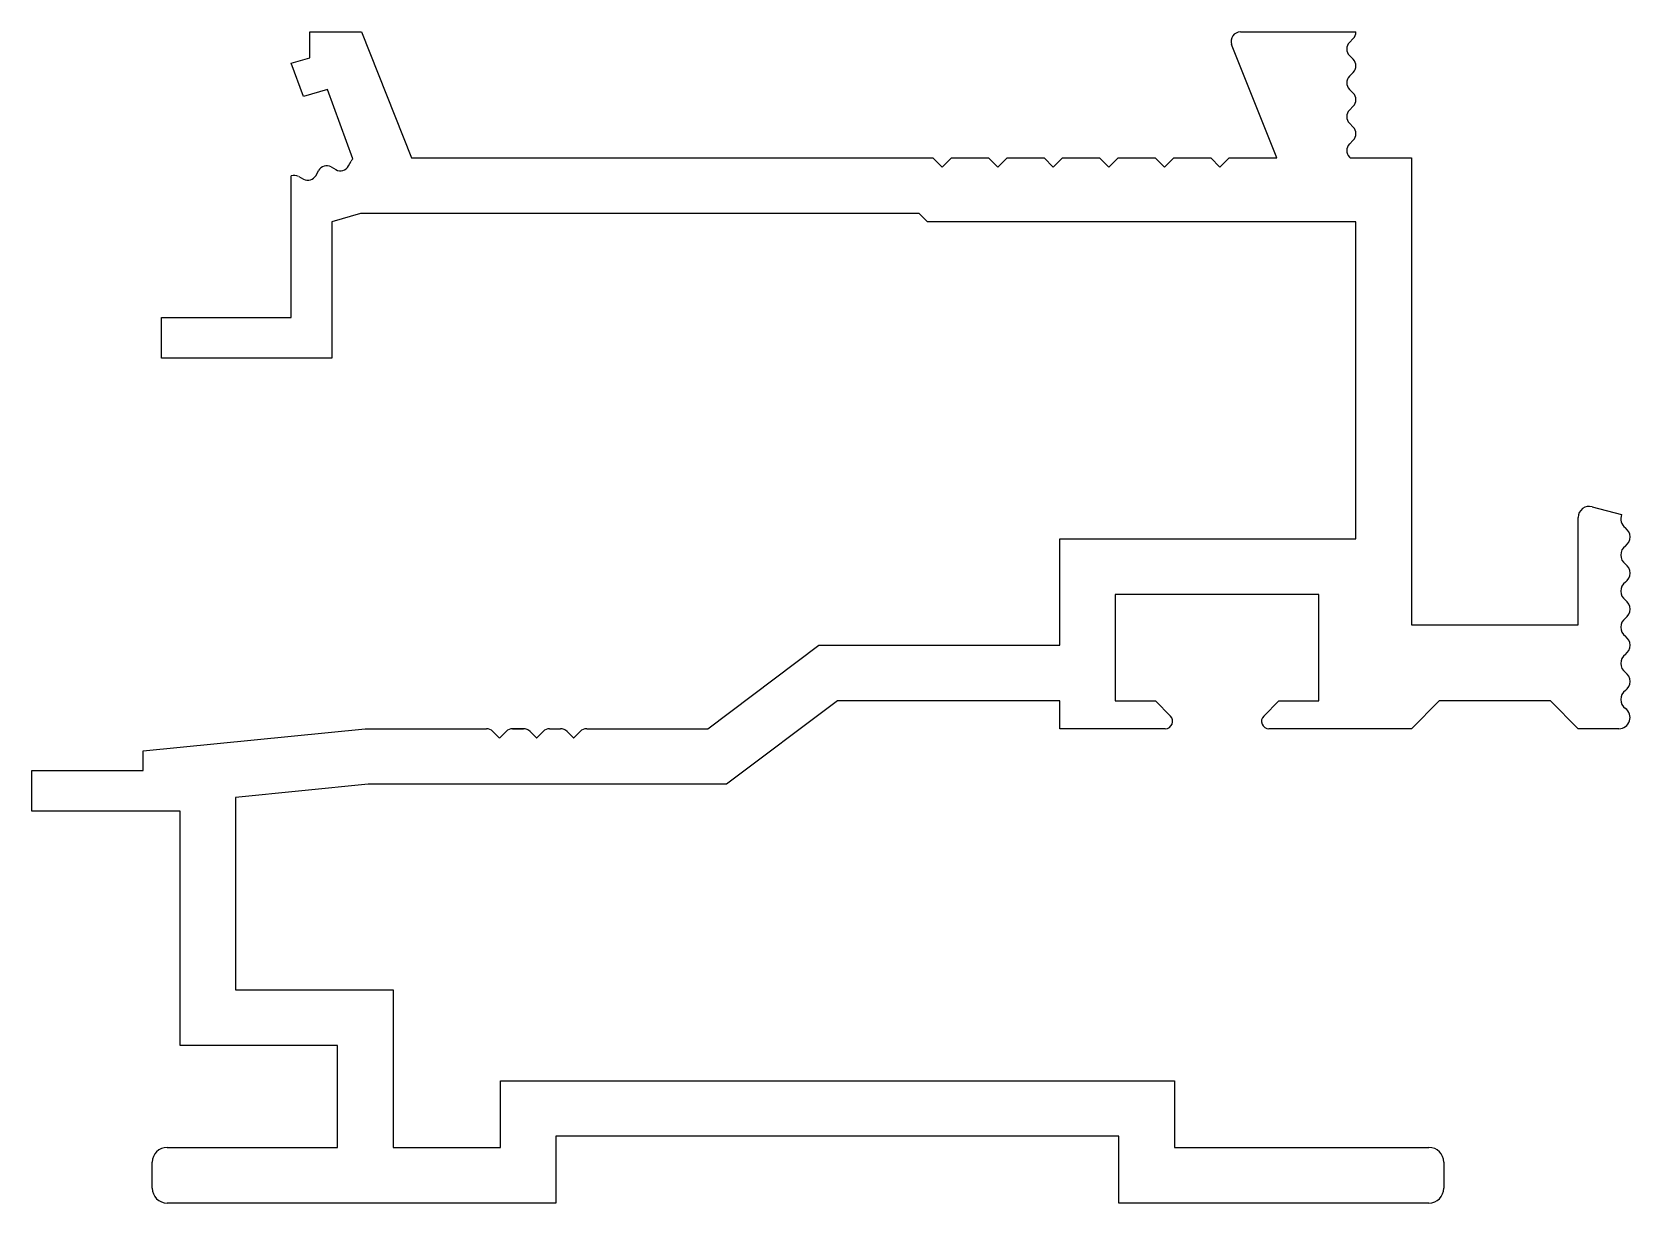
# Model space of a CAD drawing. Header units: inches. Extents: x -19.8 to 23.3, y 0.6 to 32.2.
import ezdxf

# ---------------------------------------------------------------- set-up
doc = ezdxf.new("R2010")
doc.units = ezdxf.units.IN
doc.header["$MEASUREMENT"] = 0

msp = doc.modelspace()

# ---------------------------------------------------------------- linework, layer by layer
at = {"color": 3}
for p, q in [((-12.311, 31.456), (-12.311, 32.15)), ((-12.311, 32.15), (-10.913, 32.15)), ((-10.913, 32.15), (-9.561, 28.75)), ((12.817, 32.15), (15.939, 32.15)), ((15.866, 31.974), (15.763, 31.87)), ((13.801, 28.75), (12.582, 31.815)), ((15.763, 31.516), (15.866, 31.413)), ((-12.812, 31.31), (-12.311, 31.456)), ((-12.483, 30.406), (-12.812, 31.31)), ((15.866, 31.059), (15.763, 30.956)), ((-11.829, 30.596), (-12.483, 30.406)), ((-11.147, 28.723), (-11.829, 30.596)), ((15.763, 30.602), (15.866, 30.499)), ((15.866, 30.145), (15.763, 30.042)), ((15.763, 29.688), (15.866, 29.584)), ((15.866, 29.231), (15.763, 29.127)), ((-11.731, 28.507), (-11.603, 28.436)), ((-11.264, 28.535), (-11.193, 28.663)), ((-9.561, 28.75), (4.517, 28.75)), ((4.517, 28.75), (4.767, 28.5)), ((4.767, 28.5), (5.017, 28.75)), ((5.017, 28.75), (6.017, 28.75)), ((6.017, 28.75), (6.267, 28.5)), ((6.267, 28.5), (6.517, 28.75)), ((6.517, 28.75), (7.517, 28.75)), ((7.517, 28.75), (7.767, 28.5)), ((7.767, 28.5), (8.017, 28.75)), ((8.017, 28.75), (9.017, 28.75)), ((9.017, 28.75), (9.267, 28.5)), ((9.267, 28.5), (9.517, 28.75)), ((9.517, 28.75), (10.517, 28.75)), ((10.517, 28.75), (10.767, 28.5)), ((10.767, 28.5), (11.017, 28.75)), ((11.017, 28.75), (12.017, 28.75)), ((12.017, 28.75), (12.267, 28.5)), ((12.267, 28.5), (12.517, 28.75)), ((12.517, 28.75), (13.801, 28.75)), ((15.763, 28.774), (15.786, 28.75)), ((15.786, 28.75), (17.439, 28.75)), ((17.439, 28.75), (17.439, 16.15)), ((-12.811, 24.45), (-12.811, 28.269)), ((-12.609, 28.251), (-12.481, 28.181)), ((-12.141, 28.28), (-12.071, 28.408)), ((-10.943, 27.25), (-11.711, 27.027)), ((4.149, 27.25), (-10.943, 27.25)), ((4.369, 27.03), (4.149, 27.25)), ((-11.711, 27.027), (-11.711, 23.35)), ((15.939, 27.03), (4.369, 27.03)), ((15.939, 18.47), (15.939, 27.03)), ((-16.311, 23.35), (-16.311, 24.45)), ((-16.311, 24.45), (-12.811, 24.45)), ((-11.711, 23.35), (-16.311, 23.35)), ((21.939, 16.15), (21.939, 19.05)), ((22.317, 19.34), (23.113, 19.127)), ((7.939, 15.6), (7.939, 18.47)), ((7.939, 18.47), (15.939, 18.47)), ((14.939, 16.97), (9.439, 16.97)), ((9.439, 16.97), (9.439, 14.1)), ((14.939, 14.1), (14.939, 16.97)), ((17.439, 16.15), (21.939, 16.15)), ((-1.561, 13.35), (1.439, 15.6)), ((1.439, 15.6), (7.939, 15.6)), ((1.939, 14.1), (-1.061, 11.85)), ((7.939, 14.1), (1.939, 14.1)), ((7.939, 13.35), (7.939, 14.1)), ((9.439, 14.1), (10.522, 14.1)), ((10.522, 14.1), (10.931, 13.692)), ((13.448, 13.692), (13.857, 14.1)), ((13.857, 14.1), (14.939, 14.1)), ((18.189, 14.1), (17.439, 13.35)), ((21.189, 14.1), (18.189, 14.1)), ((21.939, 13.35), (21.189, 14.1)), ((-16.811, 12.75), (-10.811, 13.35)), ((-10.811, 13.35), (-7.539, 13.35)), ((-7.539, 13.35), (-7.539, 13.35)), ((-7.539, 13.35), (-7.539, 13.35)), ((-7.362, 13.277), (-7.191, 13.106)), ((-7.18, 13.106), (-7.009, 13.277)), ((-6.832, 13.35), (-6.539, 13.35)), ((-6.539, 13.35), (-6.832, 13.35)), ((-6.832, 13.35), (-6.539, 13.35)), ((-6.539, 13.35), (-6.832, 13.35)), ((-6.832, 13.35), (-6.539, 13.35)), ((-6.362, 13.277), (-6.191, 13.106)), ((-6.18, 13.106), (-6.009, 13.277)), ((-5.832, 13.35), (-5.539, 13.35)), ((-5.362, 13.277), (-5.191, 13.106)), ((-5.18, 13.106), (-5.009, 13.277)), ((-4.832, 13.35), (-4.832, 13.35)), ((-4.832, 13.35), (-1.561, 13.35)), ((10.789, 13.35), (7.939, 13.35)), ((17.439, 13.35), (13.589, 13.35)), ((23.039, 13.35), (21.939, 13.35)), ((-16.811, 12.22), (-16.811, 12.75)), ((-19.811, 11.12), (-19.811, 12.22)), ((-19.811, 12.22), (-16.811, 12.22)), ((-10.736, 11.85), (-14.311, 11.493)), ((-1.061, 11.85), (-10.736, 11.85)), ((-14.311, 11.493), (-14.311, 6.3)), ((-15.811, 11.12), (-19.811, 11.12)), ((-15.811, 4.8), (-15.811, 11.12)), ((-14.311, 6.3), (-10.061, 6.3)), ((-10.061, 6.3), (-10.061, 2.05)), ((-11.561, 4.8), (-15.811, 4.8)), ((-11.561, 2.05), (-11.561, 4.8)), ((-7.161, 2.05), (-7.161, 3.85)), ((-7.161, 3.85), (11.039, 3.85)), ((11.039, 3.85), (11.039, 2.05)), ((9.539, 2.35), (-5.661, 2.35)), ((-5.661, 2.35), (-5.661, 0.55)), ((9.539, 0.55), (9.539, 2.35)), ((-16.161, 2.05), (-11.561, 2.05)), ((-10.061, 2.05), (-7.161, 2.05)), ((11.039, 2.05), (17.909, 2.05)), ((-16.561, 0.95), (-16.561, 1.65)), ((18.309, 1.65), (18.309, 0.95)), ((-5.661, 0.55), (-16.161, 0.55)), ((17.909, 0.55), (9.539, 0.55))]:
    msp.add_line(p, q, dxfattribs=at)
for centre, radius, start, end in [((12.817, 31.9), 0.25, 90, 200), ((15.689, 32.15), 0.25, 315, 360), ((15.939, 31.693), 0.25, 135, 180), ((15.939, 31.693), 0.25, 180, 225), ((15.689, 31.236), 0.25, 315, 45), ((15.939, 30.779), 0.25, 135, 225), ((15.689, 30.322), 0.25, 315, 45), ((15.939, 29.865), 0.25, 135, 225), ((15.689, 29.408), 0.25, 315, 45), ((15.939, 28.951), 0.25, 135, 225), ((-11.852, 28.288), 0.25, 61.2277, 151.2277), ((-11.483, 28.655), 0.25, 241.2277, 331.2277), ((-10.974, 28.543), 0.25, 133.8269, 151.2277), ((-12.73, 28.032), 0.25, 61.2277, 108.9109), ((-12.36, 28.4), 0.25, 241.2277, 331.2277), ((22.239, 19.05), 0.3, 75, 180), ((23.389, 19.011), 0.3, 157.2555, 233.9678), ((23.039, 18.524), 0.3, 305.34, 54.66), ((23.389, 18.036), 0.3, 126.0322, 233.9678), ((23.039, 17.549), 0.3, 305.34, 54.66), ((23.389, 17.062), 0.3, 126.0322, 233.9678), ((23.039, 16.574), 0.3, 305.34, 54.66), ((23.389, 16.087), 0.3, 126.0322, 233.9678), ((23.039, 15.6), 0.3, 305.34, 54.66), ((23.389, 15.112), 0.3, 126.0322, 233.9678), ((23.039, 14.625), 0.3, 305.34, 54.66), ((23.389, 14.138), 0.3, 126.0322, 233.9678), ((23.039, 13.65), 0.3, 270, 54.66), ((10.789, 13.55), 0.2, 270, 45), ((13.589, 13.55), 0.2, 135, 270), ((-7.539, 13.1), 0.25, 45, 90), ((-7.185, 13.112), 0.008, 225, 315), ((-6.832, 13.1), 0.25, 90, 135), ((-6.539, 13.1), 0.25, 45, 90), ((-6.186, 13.112), 0.008, 225, 315), ((-5.832, 13.1), 0.25, 90, 135), ((-5.539, 13.1), 0.25, 45, 90), ((-5.186, 13.112), 0.008, 225, 315), ((-4.832, 13.1), 0.25, 90, 135), ((-16.161, 1.65), 0.4, 90, 180), ((17.909, 1.65), 0.4, 0, 90), ((-16.161, 0.95), 0.4, 180, 270), ((17.909, 0.95), 0.4, 270, 360)]:
    msp.add_arc(centre, radius, start, end, dxfattribs=at)

doc.saveas('drawing.dxf')
